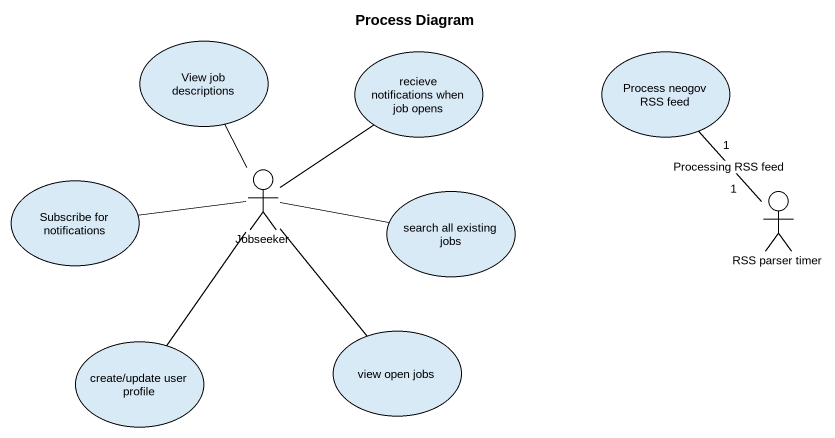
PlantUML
@startuml
title Process Diagram
usecase "View job descriptions" as View_job_descriptions
usecase "recieve notifications when job opens" as recieve_notifications_when
usecase "Process neogov RSS feed" as Process_neogov_RSS_feed
usecase "Subscribe for notifications" as Subscribe_for_notifications
actor Jobseeker
usecase "search all existing jobs" as search_all_existing_jobs
actor "RSS parser timer" as RSS_parser_timer
usecase "view open jobs" as view_open_jobs
usecase "create/update user profile" as create_update_user_profile
Jobseeker -up- View_job_descriptions
Jobseeker -up- recieve_notifications_when
Jobseeker -left- Subscribe_for_notifications
Jobseeker -right- search_all_existing_jobs
Jobseeker -- view_open_jobs
Jobseeker -- create_update_user_profile
RSS_parser_timer "1" -up- "1" Process_neogov_RSS_feed : Processing RSS feed
@enduml
